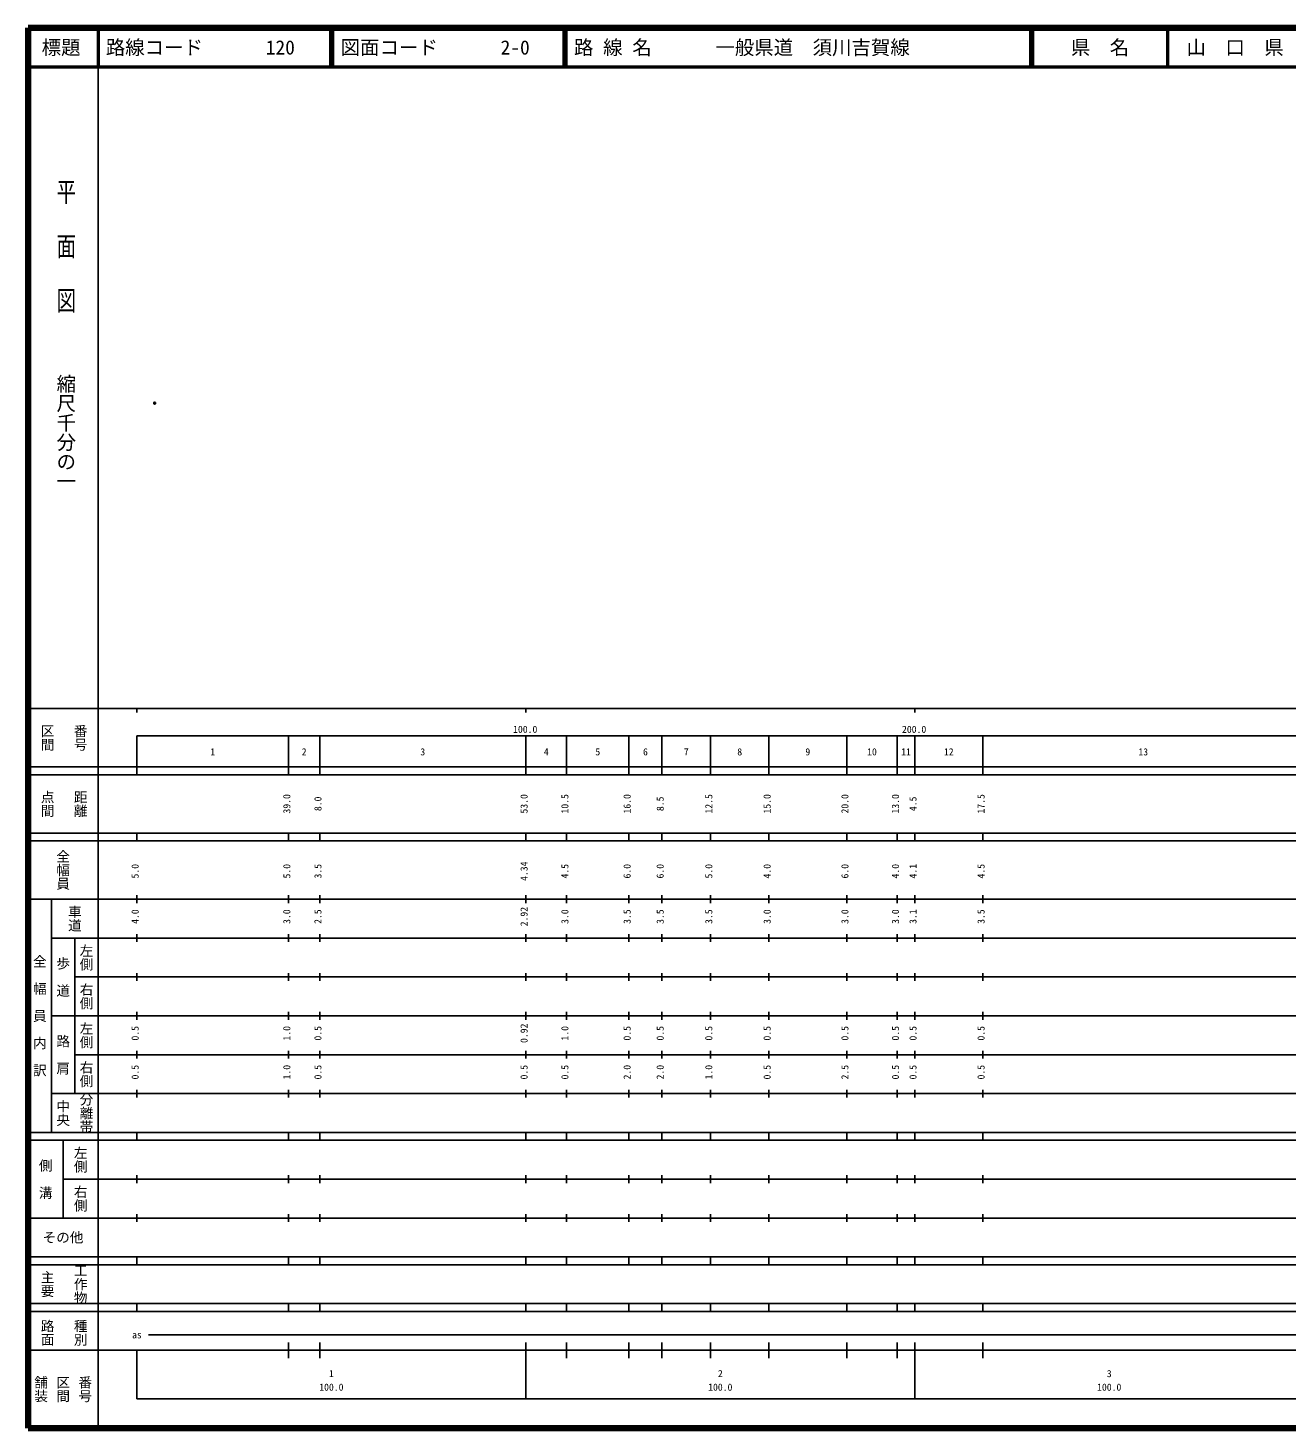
# Model space of a CAD drawing. Units: millimetres on the paper. Extents: x 40 to 680, y 20 to 380.
# Drawn here: x 40 to 363.7, y 20 to 380 of the extents above; entities that cross this region are included whole.
import ezdxf
from ezdxf.enums import TextEntityAlignment as Align

# ---------------------------------------------------------------- set-up
doc = ezdxf.new("R2010")
doc.units = ezdxf.units.MM
doc.header["$PDMODE"] = 32
doc.header["$PDSIZE"] = 0.5
doc.layers.add('M-OTRS', color=6, linetype='Continuous')
doc.layers.add('M-TTL-TXT', color=7, linetype='Continuous')
for name, color, linetype, lineweight in [('M-TTL', 2, 'Continuous', 140), ('M-TTL-BAND', 7, 'Continuous', 25), ('M-TTL-LINE', 7, 'Continuous', 50)]:
    doc.layers.add(name, color=color, linetype=linetype, lineweight=lineweight)
doc.styles.add('@ＭＳ ゴシック', font='')
doc.styles.add('ＭＳ ゴシック', font='')
doc.styles.get('@ＭＳ ゴシック').set_extended_font_data('@MS Gothic')
doc.styles.get('ＭＳ ゴシック').set_extended_font_data('MS Gothic')

msp = doc.modelspace()

# ---------------------------------------------------------------- linework, layer by layer
at = {"layer": 'M-OTRS'}
msp.add_point((72.566, 283.563), dxfattribs=at)
at = {"layer": 'M-TTL'}
for p, q in [((40, 380), (40, 20)), ((680, 380), (40, 380)), ((40, 20), (680, 20))]:
    msp.add_line(p, q, dxfattribs=at)
at = {"layer": 'M-TTL-BAND'}
for p, q in [((58, 370), (58, 20)), ((40, 205), (579, 205)), ((68, 205), (68, 204)), ((168, 205), (168, 204)), ((268, 205), (268, 204)), ((68, 198), (579, 198)), ((68, 198), (68, 188)), ((107, 188), (107, 198)), ((115, 188), (115, 198)), ((168, 188), (168, 198)), ((178.5, 188), (178.5, 198)), ((194.5, 188), (194.5, 198)), ((203, 188), (203, 198)), ((215.5, 188), (215.5, 198)), ((230.5, 188), (230.5, 198)), ((250.5, 188), (250.5, 198)), ((263.5, 188), (263.5, 198)), ((268, 188), (268, 198)), ((285.5, 188), (285.5, 198)), ((40, 190), (579, 190)), ((40, 188), (579, 188)), ((40, 173), (579, 173)), ((68, 171), (68, 173)), ((107, 171), (107, 173)), ((115, 171), (115, 173)), ((168, 171), (168, 173)), ((178.5, 171), (178.5, 173)), ((194.5, 171), (194.5, 173)), ((203, 171), (203, 173)), ((215.5, 171), (215.5, 173)), ((230.5, 171), (230.5, 173)), ((250.5, 171), (250.5, 173)), ((263.5, 171), (263.5, 173)), ((268, 171), (268, 173)), ((285.5, 171), (285.5, 173)), ((40, 171), (579, 171)), ((40, 156), (579, 156)), ((46, 96), (46, 156)), ((68, 155), (68, 157)), ((107, 155), (107, 157)), ((115, 155), (115, 157)), ((168, 155), (168, 157)), ((178.5, 155), (178.5, 157)), ((194.5, 155), (194.5, 157)), ((203, 155), (203, 157)), ((215.5, 155), (215.5, 157)), ((230.5, 155), (230.5, 157)), ((250.5, 155), (250.5, 157)), ((263.5, 155), (263.5, 157)), ((268, 155), (268, 157)), ((285.5, 155), (285.5, 157)), ((46, 146), (579, 146)), ((52, 146), (52, 106)), ((68, 145), (68, 147)), ((107, 145), (107, 147)), ((115, 145), (115, 147)), ((168, 145), (168, 147)), ((178.5, 145), (178.5, 147)), ((194.5, 145), (194.5, 147)), ((203, 145), (203, 147)), ((215.5, 145), (215.5, 147)), ((230.5, 145), (230.5, 147)), ((250.5, 145), (250.5, 147)), ((263.5, 145), (263.5, 147)), ((268, 145), (268, 147)), ((285.5, 145), (285.5, 147)), ((68, 135), (68, 137)), ((107, 135), (107, 137)), ((115, 135), (115, 137)), ((168, 135), (168, 137)), ((178.5, 135), (178.5, 137)), ((194.5, 135), (194.5, 137)), ((203, 135), (203, 137)), ((215.5, 135), (215.5, 137)), ((230.5, 135), (230.5, 137)), ((250.5, 135), (250.5, 137)), ((263.5, 135), (263.5, 137)), ((268, 135), (268, 137)), ((285.5, 135), (285.5, 137)), ((52, 136), (579, 136)), ((46, 126), (579, 126)), ((68, 125), (68, 127)), ((107, 125), (107, 127)), ((115, 125), (115, 127)), ((168, 125), (168, 127)), ((178.5, 125), (178.5, 127)), ((194.5, 125), (194.5, 127)), ((203, 125), (203, 127)), ((215.5, 125), (215.5, 127)), ((230.5, 125), (230.5, 127)), ((250.5, 125), (250.5, 127)), ((263.5, 125), (263.5, 127)), ((268, 125), (268, 127)), ((285.5, 125), (285.5, 127)), ((52, 116), (579, 116)), ((68, 115), (68, 117)), ((107, 115), (107, 117)), ((115, 115), (115, 117)), ((168, 115), (168, 117)), ((178.5, 115), (178.5, 117)), ((194.5, 115), (194.5, 117)), ((203, 115), (203, 117)), ((215.5, 115), (215.5, 117)), ((230.5, 115), (230.5, 117)), ((250.5, 115), (250.5, 117)), ((263.5, 115), (263.5, 117)), ((268, 115), (268, 117)), ((285.5, 115), (285.5, 117)), ((46, 106), (579, 106)), ((68, 105), (68, 107)), ((107, 105), (107, 107)), ((115, 105), (115, 107)), ((168, 105), (168, 107)), ((178.5, 105), (178.5, 107)), ((194.5, 105), (194.5, 107)), ((203, 105), (203, 107)), ((215.5, 105), (215.5, 107)), ((230.5, 105), (230.5, 107)), ((250.5, 105), (250.5, 107)), ((263.5, 105), (263.5, 107)), ((268, 105), (268, 107)), ((285.5, 105), (285.5, 107)), ((40, 96), (579, 96)), ((40, 94), (579, 94)), ((49, 94), (49, 74)), ((68, 94), (68, 96)), ((107, 94), (107, 96)), ((115, 94), (115, 96)), ((168, 94), (168, 96)), ((178.5, 94), (178.5, 96)), ((194.5, 94), (194.5, 96)), ((203, 94), (203, 96)), ((215.5, 94), (215.5, 96)), ((230.5, 94), (230.5, 96)), ((250.5, 94), (250.5, 96)), ((263.5, 94), (263.5, 96)), ((268, 94), (268, 96)), ((285.5, 94), (285.5, 96)), ((49, 84), (579, 84)), ((68, 83), (68, 85)), ((107, 83), (107, 85)), ((115, 83), (115, 85)), ((168, 83), (168, 85)), ((178.5, 83), (178.5, 85)), ((194.5, 83), (194.5, 85)), ((203, 83), (203, 85)), ((215.5, 83), (215.5, 85)), ((230.5, 83), (230.5, 85)), ((250.5, 83), (250.5, 85)), ((263.5, 83), (263.5, 85)), ((268, 83), (268, 85)), ((285.5, 83), (285.5, 85)), ((40, 74), (579, 74)), ((68, 73), (68, 75)), ((107, 73), (107, 75)), ((115, 73), (115, 75)), ((168, 73), (168, 75)), ((178.5, 73), (178.5, 75)), ((194.5, 73), (194.5, 75)), ((203, 73), (203, 75)), ((215.5, 73), (215.5, 75)), ((230.5, 73), (230.5, 75)), ((250.5, 73), (250.5, 75)), ((263.5, 73), (263.5, 75)), ((268, 73), (268, 75)), ((285.5, 73), (285.5, 75)), ((40, 64), (579, 64)), ((40, 62), (579, 62)), ((68, 62), (68, 64)), ((107, 62), (107, 64)), ((115, 62), (115, 64)), ((168, 62), (168, 64)), ((178.5, 62), (178.5, 64)), ((194.5, 62), (194.5, 64)), ((203, 62), (203, 64)), ((215.5, 62), (215.5, 64)), ((230.5, 62), (230.5, 64)), ((250.5, 62), (250.5, 64)), ((263.5, 62), (263.5, 64)), ((268, 62), (268, 64)), ((285.5, 62), (285.5, 64)), ((40, 52), (579, 52)), ((68, 50), (68, 52)), ((107, 50), (107, 52)), ((115, 50), (115, 52)), ((168, 50), (168, 52)), ((178.5, 50), (178.5, 52)), ((194.5, 50), (194.5, 52)), ((203, 50), (203, 52)), ((215.5, 50), (215.5, 52)), ((230.5, 50), (230.5, 52)), ((250.5, 50), (250.5, 52)), ((263.5, 50), (263.5, 52)), ((268, 50), (268, 52)), ((285.5, 50), (285.5, 52)), ((40, 50), (579, 50)), ((71, 44), (555, 44)), ((40, 40), (579, 40)), ((68, 40), (68, 27.5)), ((107, 38), (107, 42)), ((115, 38), (115, 42)), ((168, 27.5), (168, 42)), ((178.5, 38), (178.5, 42)), ((194.5, 38), (194.5, 42)), ((203, 38), (203, 42)), ((215.5, 38), (215.5, 42)), ((230.5, 38), (230.5, 42)), ((250.5, 38), (250.5, 42)), ((263.5, 38), (263.5, 42)), ((268, 27.5), (268, 42)), ((285.5, 38), (285.5, 42)), ((68, 27.5), (579, 27.5))]:
    msp.add_line(p, q, dxfattribs=at)
at = {"layer": 'M-TTL-LINE'}
for p, q in [((58, 380), (58, 370)), ((117.75, 380), (117.75, 370)), ((118.25, 380), (118.25, 370)), ((177.75, 380), (177.75, 370)), ((178.25, 380), (178.25, 370)), ((297.75, 380), (297.75, 370)), ((298.25, 380), (298.25, 370)), ((333, 380), (333, 370)), ((40, 370), (680, 370))]:
    msp.add_line(p, q, dxfattribs=at)

# ---------------------------------------------------------------- texts
at = {"layer": 'M-TTL-BAND', "style": '@ＭＳ ゴシック', "width": 1.4}
msp.add_text('平  面  図', height=3.666, rotation=270, dxfattribs=at).set_placement((49.777, 306.475), align=Align.MIDDLE_RIGHT)
at = {"layer": 'M-TTL-BAND', "style": '@ＭＳ ゴシック'}
msp.add_text('縮尺千分の一', height=3.666, rotation=270, dxfattribs=at).set_placement((49.777, 261.03), align=Align.MIDDLE_RIGHT)
for s, p in [('区間', (45, 197.5)), ('番号', (53.5, 197.5)), ('点間', (45, 180.5)), ('距離', (53.5, 180.5)), ('全幅員', (49, 163.5)), ('車道', (52, 151)), ('左側', (55, 141)), ('全\u3000幅\u3000員\u3000内\u3000訳', (43, 126)), ('歩\u3000道', (49, 136)), ('右側', (55, 131)), ('左側', (55, 121)), ('路\u3000肩', (49, 116)), ('右側', (55, 111)), ('分離帯', (55, 101)), ('中央', (49, 101)), ('左側', (53.5, 89)), ('側\u3000溝', (44.5, 84)), ('右側', (53.5, 79)), ('工作物', (53.5, 57)), ('主要', (45, 57)), ('路面', (45, 44.5)), ('種別', (53.5, 44.5)), ('舗装', (43.333, 30)), ('区間', (49, 30)), ('番号', (54.667, 30))]:
    msp.add_text(s, height=2.566, rotation=270, dxfattribs=at).set_placement(p, align=Align.MIDDLE_CENTER)
at = {"layer": 'M-TTL-BAND', "style": 'ＭＳ ゴシック'}
for s, p in [('100.0', (167.844, 198.195)), ('200.0', (267.844, 198.195)), ('1', (87.5, 192.405)), ('2', (111, 192.405)), ('3', (141.5, 192.405)), ('4', (173.25, 192.405)), ('5', (186.5, 192.405)), ('6', (198.75, 192.405)), ('7', (209.25, 192.405)), ('8', (223, 192.405)), ('9', (240.5, 192.405)), ('10', (257, 192.405)), ('11', (265.75, 192.405)), ('12', (276.75, 192.405)), ('13', (326.75, 192.405)), ('as', (68, 42.5)), ('1', (118, 32.523)), ('2', (218, 32.523)), ('3', (318, 32.523)), ('100.0', (118, 29.033)), ('100.0', (218, 29.033)), ('100.0', (318, 29.033))]:
    msp.add_text(s, height=1.833, dxfattribs=at).set_placement(p, align=Align.BOTTOM_CENTER)
for s, p in [('39.0', (108, 180.5)), ('8.0', (116, 180.5)), ('53.0', (169, 180.5)), ('10.5', (179.5, 180.5)), ('16.0', (195.5, 180.5)), ('8.5', (204, 180.5)), ('12.5', (216.5, 180.5)), ('15.0', (231.5, 180.5)), ('20.0', (251.5, 180.5)), ('13.0', (264.5, 180.5)), ('4.5', (269, 180.5)), ('17.5', (286.5, 180.5)), ('5.0', (69, 163.174)), ('5.0', (108, 163.174)), ('3.5', (116, 163.174)), ('4.34', (169, 163.174)), ('4.5', (179.5, 163.174)), ('6.0', (195.5, 163.174)), ('6.0', (204, 163.174)), ('5.0', (216.5, 163.174)), ('4.0', (231.5, 163.174)), ('6.0', (251.5, 163.174)), ('4.0', (264.5, 163.174)), ('4.1', (269, 163.174)), ('4.5', (286.5, 163.174)), ('4.0', (69, 151.5)), ('3.0', (108, 151.5)), ('2.5', (116, 151.5)), ('2.92', (169, 151.5)), ('3.0', (179.5, 151.5)), ('3.5', (195.5, 151.5)), ('3.5', (204, 151.5)), ('3.5', (216.5, 151.5)), ('3.0', (231.5, 151.5)), ('3.0', (251.5, 151.5)), ('3.0', (264.5, 151.5)), ('3.1', (269, 151.5)), ('3.5', (286.5, 151.5)), ('0.5', (69, 121.5)), ('1.0', (108, 121.5)), ('0.5', (116, 121.5)), ('0.92', (169, 121.5)), ('1.0', (179.5, 121.5)), ('0.5', (195.5, 121.5)), ('0.5', (204, 121.5)), ('0.5', (216.5, 121.5)), ('0.5', (231.5, 121.5)), ('0.5', (251.5, 121.5)), ('0.5', (264.5, 121.5)), ('0.5', (269, 121.5)), ('0.5', (286.5, 121.5)), ('0.5', (69, 111.5)), ('1.0', (108, 111.5)), ('0.5', (116, 111.5)), ('0.5', (169, 111.5)), ('0.5', (179.5, 111.5)), ('2.0', (195.5, 111.5)), ('2.0', (204, 111.5)), ('1.0', (216.5, 111.5)), ('0.5', (231.5, 111.5)), ('2.5', (251.5, 111.5)), ('0.5', (264.5, 111.5)), ('0.5', (269, 111.5)), ('0.5', (286.5, 111.5))]:
    msp.add_text(s, height=1.833, rotation=90, dxfattribs=at).set_placement(p, align=Align.BOTTOM_CENTER)
msp.add_text('その他', height=2.566, dxfattribs=at).set_placement((49, 69), align=Align.MIDDLE_CENTER)
at = {"layer": 'M-TTL-TXT', "style": 'ＭＳ ゴシック'}
for s, p in [('標題', (48.5, 375)), ('県\u3000名', (315.625, 375)), ('山\u3000口\u3000県', (350.375, 375))]:
    msp.add_text(s, height=3.666, dxfattribs=at).set_placement(p, align=Align.MIDDLE_CENTER)
for s, p in [('路線コード', (60, 375)), ('120', (101.142, 375)), ('図面コード', (120.38, 375)), ('2-0', (161.521, 375)), ('路 線 名', (180.38, 375)), ('一般県道\u3000須川吉賀線', (216.734, 375))]:
    msp.add_text(s, height=3.666, dxfattribs=at).set_placement(p, align=Align.MIDDLE_LEFT)

doc.saveas('drawing.dxf')
